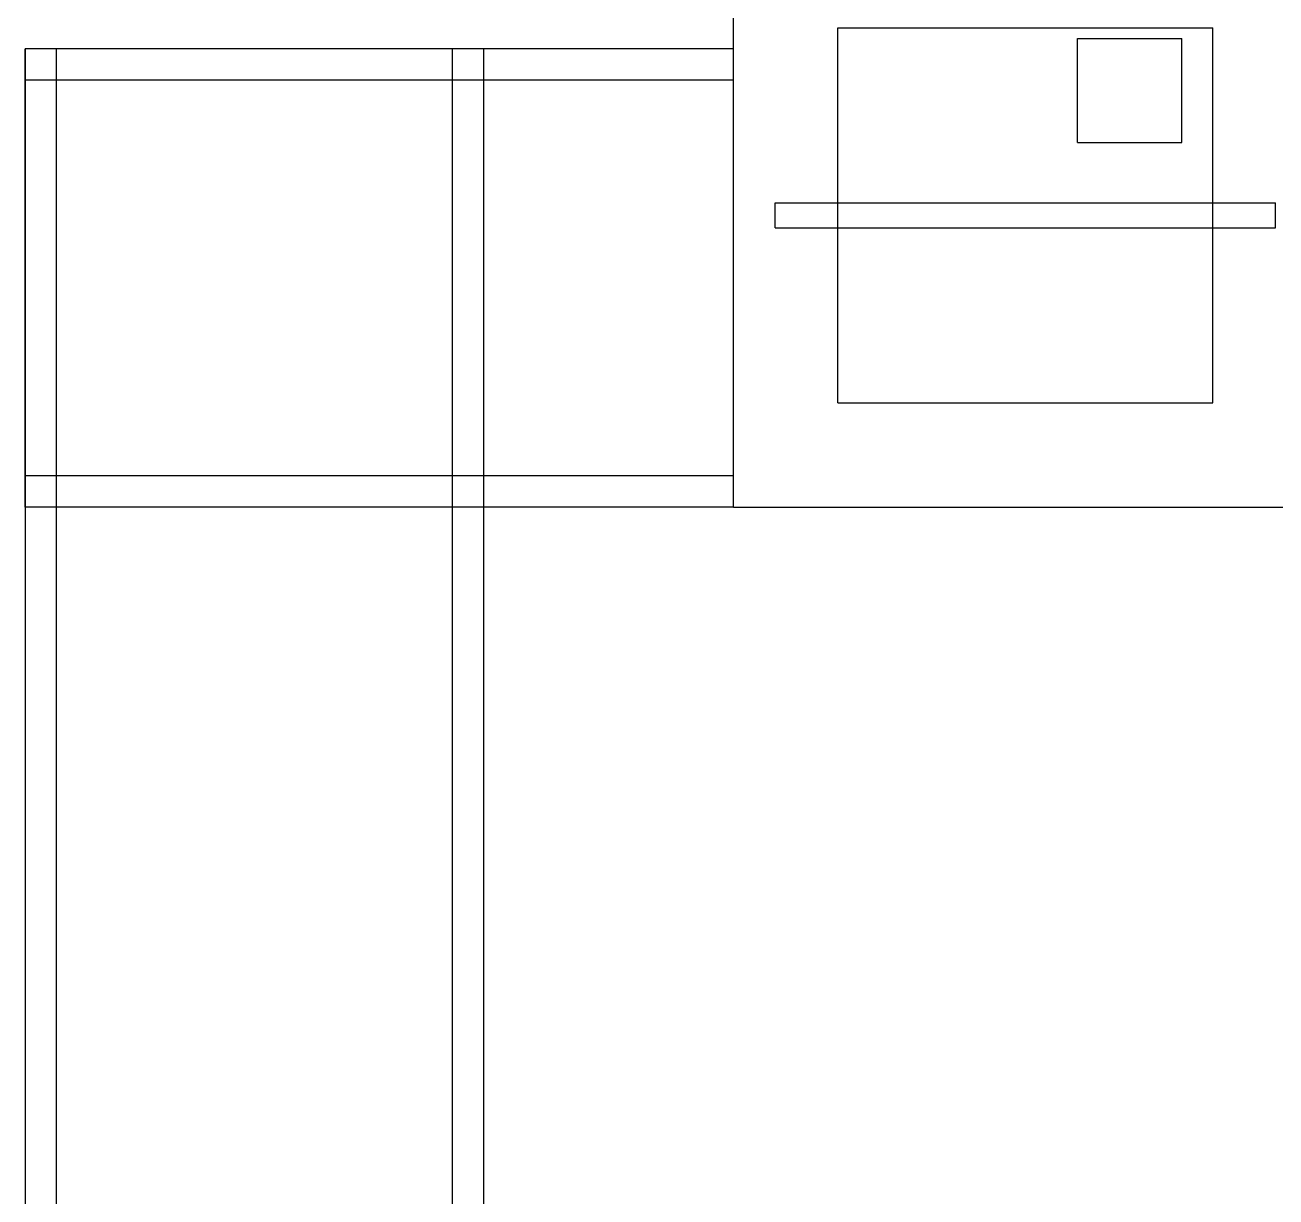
# Model space of a CAD drawing. Header units: millimetres. Extents: x -1175 to 655, y -895 to 720.
# Drawn here: x -283 to -223, y 65.9 to 122.1 of the extents above; entities that cross this region are included whole.
import ezdxf

# ---------------------------------------------------------------- set-up
doc = ezdxf.new("R2010")
doc.units = ezdxf.units.MM
doc.layers.add('HIDDEN', color=8, linetype='Continuous')
doc.layers.add('VISIBLE', color=7, linetype='Continuous')

msp = doc.modelspace()

# ---------------------------------------------------------------- linework, layer by layer
at = {"layer": 'HIDDEN'}
for points in [[(-249, 99), (-249, 127)], [(-244, 122), (-226, 122)], [(-244, 104), (-244, 122)], [(-226, 104), (-226, 122)], [(-232.5, 121.5), (-227.5, 121.5)], [(-232.5, 116.5), (-232.5, 121.5)], [(-227.5, 116.5), (-227.5, 121.5)], [(-249, 121), (-283, 121)], [(-283, 99), (-283, 121)], [(-261, 121), (-283, 121)], [(-283, 121), (-283, 38.8)], [(-281.5, 121), (-281.5, 38.8)], [(-281.5, 121), (-281.5, 38.8)], [(-262.5, 121), (-281.5, 121)], [(-262.5, 121), (-281.5, 121)], [(-262.5, 121), (-262.5, 38.8)], [(-262.5, 121), (-262.5, 38.8)], [(-261, 121), (-261, 38.8)], [(-249, 99), (-249, 121)], [(-249, 99), (-249, 121)], [(-249, 119.5), (-283, 119.5)], [(-249, 119.5), (-283, 119.5)], [(-283, 100.5), (-283, 119.5)], [(-283, 100.5), (-283, 119.5)], [(-249, 100.5), (-249, 119.5)], [(-249, 100.5), (-249, 119.5)], [(-232.5, 116.5), (-227.5, 116.5)], [(-247, 113.6), (-223, 113.6)], [(-247, 113.6), (-223, 113.6)], [(-247, 112.4), (-247, 113.6)], [(-247, 112.4), (-247, 113.6)], [(-223, 112.4), (-223, 113.6)], [(-223, 112.4), (-223, 113.6)], [(-247, 112.4), (-223, 112.4)], [(-247, 112.4), (-223, 112.4)], [(-244, 104), (-226, 104)], [(-249, 100.5), (-283, 100.5)], [(-249, 100.5), (-283, 100.5)], [(-249, 99), (-283, 99)], [(-249, 99), (-221, 99)]]:
    msp.add_lwpolyline(points, dxfattribs=at)
at = {"layer": 'VISIBLE'}
for points in [[(-249, 99), (-249, 127)], [(-244, 122), (-226, 122)], [(-244, 104), (-244, 122)], [(-226, 104), (-226, 122)], [(-232.5, 121.5), (-227.5, 121.5)], [(-232.5, 116.5), (-232.5, 121.5)], [(-227.5, 116.5), (-227.5, 121.5)], [(-249, 121), (-283, 121)], [(-283, 99), (-283, 121)], [(-261, 121), (-283, 121)], [(-283, 121), (-283, 60.8)], [(-261, 121), (-261, 60.8)], [(-232.5, 116.5), (-227.5, 116.5)], [(-244, 104), (-226, 104)], [(-249, 99), (-283, 99)], [(-249, 99), (-221, 99)]]:
    msp.add_lwpolyline(points, dxfattribs=at)

doc.saveas('drawing.dxf')
